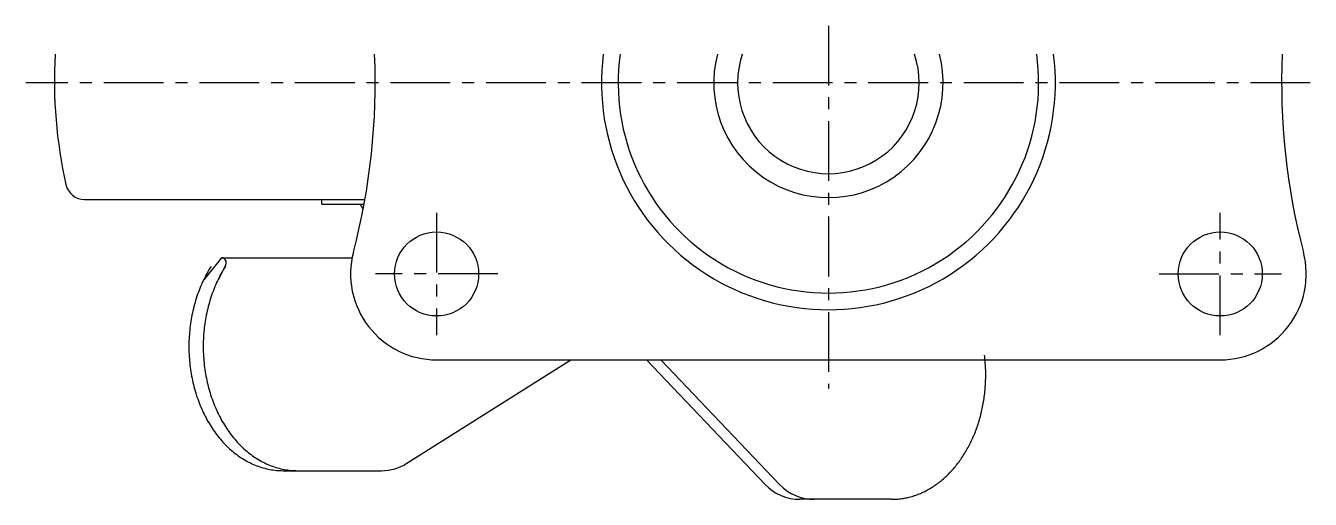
# Model space of a CAD drawing. Extents: x -18 to 235, y -19 to 265.
# Drawn here: x 100.3 to 234.8, y 215.5 to 265.1 of the extents above; entities that cross this region are included whole.
import ezdxf

# ---------------------------------------------------------------- set-up
doc = ezdxf.new("R2010")
doc.units = 0
doc.header["$LTSCALE"] = 5
doc.linetypes.add('CENTER', pattern=[2, 1.25, -0.25, 0.25, -0.25])
doc.layers.get('0').update_dxf_attribs({"linetype": 'CONTINUOUS'})
doc.layers.add('CENTER', color=1, linetype='CENTER')

msp = doc.modelspace()

# ---------------------------------------------------------------- linework, layer by layer
at = {"color": 7, "linetype": 'CONTINUOUS'}
for p, q in [((106.490045, 246.860872), (116.32753, 246.860872)), ((116.32753, 246.860872), (135.829753, 246.860872)), ((131.32753, 246.360872), (131.32753, 246.860872)), ((131.32753, 246.360872), (135.739383, 246.360872)), ((135.32753, 246.360872), (135.632838, 245.796355)), ((120.815753, 240.760872), (118.956163, 238.460872)), ((120.815753, 240.760872), (134.489543, 240.760872)), ((121.260802, 240.032988), (120.455811, 238.460872)), ((140.219763, 219.232279), (157.381394, 230.060872)), ((143.32753, 230.060872), (225.32753, 230.060872)), ((177.720543, 217.014418), (165.307853, 230.060872)), ((179.220191, 217.014418), (166.8075, 230.060872)), ((127.261841, 218.460872), (137.551618, 218.460872)), ((190.933984, 215.460872), (181.342966, 215.460872))]:
    msp.add_line(p, q, dxfattribs=at)
for points in [[(119.725, 239.839, 0), (119.613, 239.661, 0), (119.504, 239.481, 0), (119.398, 239.298, 0), (119.294, 239.113, 0), (119.192, 238.925, 0), (119.093, 238.735, 0), (118.996, 238.543, 0), (118.902, 238.348, 0), (118.811, 238.151, 0), (118.722, 237.953, 0), (118.636, 237.752, 0), (118.553, 237.549, 0), (118.472, 237.344, 0), (118.395, 237.138, 0), (118.32, 236.929, 0), (118.248, 236.719, 0), (118.178, 236.507, 0), (118.112, 236.294, 0), (118.048, 236.079, 0), (117.987, 235.863, 0), (117.93, 235.645, 0), (117.875, 235.426, 0), (117.823, 235.206, 0), (117.774, 234.984, 0), (117.728, 234.762, 0), (117.685, 234.538, 0), (117.645, 234.314, 0), (117.609, 234.088, 0), (117.575, 233.862, 0), (117.544, 233.635, 0), (117.516, 233.407, 0), (117.492, 233.179, 0), (117.47, 232.95, 0), (117.452, 232.72, 0), (117.436, 232.491, 0), (117.424, 232.261, 0), (117.415, 232.03, 0), (117.409, 231.8, 0), (117.406, 231.569, 0), (117.406, 231.338, 0), (117.409, 231.108, 0), (117.415, 230.877, 0), (117.425, 230.647, 0), (117.437, 230.417, 0), (117.453, 230.187, 0), (117.471, 229.958, 0), (117.493, 229.729, 0), (117.518, 229.501, 0), (117.546, 229.273, 0), (117.577, 229.046, 0), (117.611, 228.82, 0), (117.648, 228.594, 0), (117.688, 228.37, 0), (117.731, 228.146, 0), (117.777, 227.924, 0), (117.826, 227.702, 0), (117.878, 227.482, 0), (117.933, 227.263, 0), (117.991, 227.046, 0), (118.052, 226.829, 0), (118.116, 226.615, 0), (118.182, 226.401, 0), (118.252, 226.19, 0), (118.324, 225.98, 0), (118.399, 225.771, 0), (118.477, 225.565, 0), (118.558, 225.36, 0), (118.641, 225.157, 0), (118.728, 224.957, 0), (118.816, 224.758, 0), (118.908, 224.562, 0), (119.002, 224.367, 0), (119.099, 224.175, 0), (119.198, 223.985, 0), (119.3, 223.798, 0), (119.404, 223.612, 0), (119.511, 223.43, 0), (119.62, 223.25, 0), (119.732, 223.072, 0), (119.846, 222.897, 0), (119.962, 222.725, 0), (120.081, 222.556, 0), (120.202, 222.389, 0), (120.325, 222.225, 0), (120.45, 222.064, 0), (120.578, 221.907, 0), (120.707, 221.752, 0), (120.839, 221.6, 0), (120.973, 221.451, 0), (121.108, 221.305, 0), (121.246, 221.163, 0), (121.385, 221.024, 0), (121.527, 220.888, 0), (121.67, 220.755, 0), (121.815, 220.626, 0), (121.961, 220.501, 0), (122.11, 220.378, 0), (122.26, 220.259, 0), (122.411, 220.144, 0), (122.564, 220.032, 0), (122.718, 219.924, 0), (122.874, 219.82, 0), (123.032, 219.719, 0), (123.19, 219.622, 0), (123.35, 219.528, 0), (123.511, 219.439, 0), (123.674, 219.353, 0), (123.837, 219.271, 0), (124.002, 219.193, 0), (124.167, 219.118, 0), (124.334, 219.048, 0), (124.501, 218.981, 0), (124.669, 218.919, 0), (124.839, 218.86, 0), (125.008, 218.805, 0), (125.179, 218.754, 0), (125.35, 218.708, 0), (125.522, 218.665, 0), (125.695, 218.626, 0), (125.867, 218.592, 0), (126.041, 218.561, 0), (126.215, 218.534, 0), (126.389, 218.512, 0), (126.563, 218.494, 0), (126.737, 218.479, 0), (126.912, 218.469, 0), (127.087, 218.463, 0), (127.262, 218.461, 0)], [(121.225, 239.839, 0), (121.113, 239.661, 0), (121.004, 239.481, 0), (120.897, 239.298, 0), (120.793, 239.113, 0), (120.691, 238.925, 0), (120.592, 238.735, 0), (120.496, 238.543, 0), (120.402, 238.348, 0), (120.31, 238.151, 0), (120.222, 237.953, 0), (120.136, 237.752, 0), (120.053, 237.549, 0), (119.972, 237.344, 0), (119.894, 237.138, 0), (119.819, 236.929, 0), (119.747, 236.719, 0), (119.678, 236.507, 0), (119.611, 236.294, 0), (119.548, 236.079, 0), (119.487, 235.863, 0), (119.429, 235.645, 0), (119.375, 235.426, 0), (119.323, 235.206, 0), (119.274, 234.984, 0), (119.228, 234.762, 0), (119.185, 234.538, 0), (119.145, 234.314, 0), (119.108, 234.088, 0), (119.074, 233.862, 0), (119.044, 233.635, 0), (119.016, 233.407, 0), (118.991, 233.179, 0), (118.97, 232.95, 0), (118.951, 232.72, 0), (118.936, 232.491, 0), (118.924, 232.261, 0), (118.914, 232.03, 0), (118.908, 231.8, 0), (118.905, 231.569, 0), (118.905, 231.338, 0), (118.909, 231.108, 0), (118.915, 230.877, 0), (118.924, 230.647, 0), (118.937, 230.417, 0), (118.952, 230.187, 0), (118.971, 229.958, 0), (118.993, 229.729, 0), (119.018, 229.501, 0), (119.045, 229.273, 0), (119.076, 229.046, 0), (119.11, 228.82, 0), (119.147, 228.594, 0), (119.188, 228.37, 0), (119.231, 228.146, 0), (119.277, 227.924, 0), (119.326, 227.702, 0), (119.378, 227.482, 0), (119.433, 227.263, 0), (119.491, 227.046, 0), (119.552, 226.829, 0), (119.615, 226.615, 0), (119.682, 226.401, 0), (119.752, 226.19, 0), (119.824, 225.98, 0), (119.899, 225.771, 0), (119.977, 225.565, 0), (120.058, 225.36, 0), (120.141, 225.157, 0), (120.227, 224.957, 0), (120.316, 224.758, 0), (120.408, 224.562, 0), (120.502, 224.367, 0), (120.598, 224.175, 0), (120.698, 223.985, 0), (120.8, 223.798, 0), (120.904, 223.612, 0), (121.011, 223.43, 0), (121.12, 223.25, 0), (121.232, 223.072, 0), (121.346, 222.897, 0), (121.462, 222.725, 0), (121.581, 222.556, 0), (121.702, 222.389, 0), (121.825, 222.225, 0), (121.95, 222.064, 0), (122.078, 221.907, 0), (122.207, 221.752, 0), (122.339, 221.6, 0), (122.472, 221.451, 0), (122.608, 221.305, 0), (122.746, 221.163, 0), (122.885, 221.024, 0), (123.026, 220.888, 0), (123.17, 220.755, 0), (123.314, 220.626, 0), (123.461, 220.501, 0), (123.609, 220.378, 0), (123.759, 220.259, 0), (123.911, 220.144, 0), (124.064, 220.032, 0), (124.218, 219.924, 0), (124.374, 219.82, 0), (124.531, 219.719, 0), (124.69, 219.622, 0), (124.85, 219.528, 0), (125.011, 219.439, 0), (125.173, 219.353, 0), (125.337, 219.271, 0), (125.501, 219.193, 0), (125.667, 219.118, 0), (125.833, 219.048, 0), (126.001, 218.981, 0), (126.169, 218.919, 0), (126.338, 218.86, 0), (126.508, 218.805, 0), (126.679, 218.754, 0), (126.85, 218.708, 0), (127.022, 218.665, 0), (127.194, 218.626, 0), (127.367, 218.592, 0), (127.54, 218.561, 0), (127.714, 218.534, 0), (127.888, 218.512, 0), (128.063, 218.494, 0), (128.237, 218.479, 0), (128.412, 218.469, 0), (128.587, 218.463, 0), (128.761, 218.461, 0)], [(190.934, 215.461, 0), (191.067, 215.462, 0), (191.201, 215.466, 0), (191.334, 215.472, 0), (191.467, 215.48, 0), (191.601, 215.491, 0), (191.734, 215.504, 0), (191.867, 215.519, 0), (191.999, 215.537, 0), (192.132, 215.557, 0), (192.264, 215.58, 0), (192.396, 215.605, 0), (192.528, 215.632, 0), (192.66, 215.662, 0), (192.791, 215.694, 0), (192.922, 215.728, 0), (193.052, 215.765, 0), (193.183, 215.804, 0), (193.312, 215.845, 0), (193.442, 215.889, 0), (193.57, 215.935, 0), (193.699, 215.983, 0), (193.827, 216.033, 0), (193.954, 216.086, 0), (194.081, 216.141, 0), (194.207, 216.198, 0), (194.332, 216.258, 0), (194.457, 216.32, 0), (194.582, 216.384, 0), (194.705, 216.45, 0), (194.828, 216.518, 0), (194.95, 216.589, 0), (195.072, 216.662, 0), (195.193, 216.737, 0), (195.313, 216.814, 0), (195.432, 216.893, 0), (195.55, 216.975, 0), (195.668, 217.058, 0), (195.784, 217.144, 0), (195.9, 217.231, 0), (196.015, 217.321, 0), (196.129, 217.413, 0), (196.241, 217.506, 0), (196.353, 217.602, 0), (196.464, 217.7, 0), (196.574, 217.8, 0), (196.683, 217.901, 0), (196.791, 218.005, 0), (196.898, 218.111, 0), (197.004, 218.218, 0), (197.108, 218.327, 0), (197.212, 218.439, 0), (197.314, 218.552, 0), (197.415, 218.666, 0), (197.515, 218.783, 0), (197.614, 218.901, 0), (197.711, 219.022, 0), (197.808, 219.143, 0), (197.903, 219.267, 0), (197.996, 219.392, 0), (198.089, 219.519, 0), (198.18, 219.648, 0), (198.27, 219.778, 0), (198.358, 219.91, 0), (198.445, 220.043, 0), (198.531, 220.178, 0), (198.615, 220.314, 0), (198.698, 220.452, 0), (198.78, 220.592, 0), (198.86, 220.732, 0), (198.938, 220.875, 0), (199.015, 221.018, 0), (199.091, 221.163, 0), (199.165, 221.31, 0), (199.238, 221.457, 0), (199.309, 221.606, 0), (199.379, 221.756, 0), (199.447, 221.908, 0), (199.513, 222.06, 0), (199.578, 222.214, 0), (199.641, 222.369, 0), (199.703, 222.525, 0), (199.763, 222.682, 0), (199.822, 222.84, 0), (199.879, 223, 0), (199.934, 223.16, 0), (199.987, 223.321, 0), (200.039, 223.483, 0), (200.09, 223.646, 0), (200.138, 223.81, 0), (200.185, 223.975, 0), (200.23, 224.14, 0), (200.274, 224.307, 0), (200.316, 224.474, 0), (200.356, 224.642, 0), (200.394, 224.81, 0), (200.431, 224.98, 0), (200.465, 225.15, 0), (200.499, 225.32, 0), (200.53, 225.491, 0), (200.56, 225.663, 0), (200.587, 225.835, 0), (200.613, 226.007, 0), (200.638, 226.18, 0), (200.66, 226.354, 0), (200.681, 226.528, 0), (200.7, 226.702, 0), (200.717, 226.877, 0), (200.732, 227.051, 0), (200.746, 227.226, 0), (200.758, 227.402, 0), (200.768, 227.577, 0), (200.776, 227.753, 0), (200.782, 227.929, 0), (200.787, 228.105, 0), (200.79, 228.281, 0), (200.791, 228.457, 0), (200.79, 228.633, 0), (200.787, 228.809, 0), (200.783, 228.984, 0), (200.776, 229.16, 0), (200.768, 229.336, 0), (200.758, 229.511, 0), (200.747, 229.687, 0), (200.733, 229.862, 0), (200.718, 230.037, 0), (200.701, 230.211, 0), (200.682, 230.386, 0), (200.661, 230.559, 0)]]:
    msp.add_polyline3d(points, dxfattribs=at)
for centre in [(143.32753, 239.060872), (225.32753, 239.060872)]:
    msp.add_circle(centre, 4.4, dxfattribs=at)
for centre, radius, start, end in [((153.32753, 259.360872), 50, 176.904522, 192.635625), ((66.901094, 259.060872), 70, 345.335146, 2.456286), ((184.32753, 259.060872), 23.75, 172.743253, 7.256747), ((184.32753, 259.060872), 22, 172.16252, 7.83748), ((184.32753, 259.060872), 12, 165.522488, 14.477512), ((184.32753, 259.060872), 9.5, 161.59152, 18.40848), ((301.753965, 259.060872), 70, 177.543714, 194.664854), ((106.490045, 248.860872), 2, 192.635625, 270), ((120.815753, 240.260872), 0.5, 332.885603, 90), ((143.32753, 239.060872), 9, 165.335146, 270), ((225.32753, 239.060872), 9, 270, 14.664854), ((137.551618, 223.460872), 5, 270, 302.250981), ((181.342966, 220.460872), 5, 223.574008, 270), ((182.842614, 220.460872), 5, 223.574008, 270)]:
    msp.add_arc(centre, radius, start, end, dxfattribs=at)
at = {"layer": 'CENTER', "color": 1, "linetype": 'CENTER'}
for p, q in [((184.32753, 265.060872), (184.32753, 227.060872)), ((234.753965, 259.060872), (100.32753, 259.060872)), ((143.32753, 245.460872), (143.32753, 232.660872)), ((225.32753, 232.660872), (225.32753, 245.460872)), ((149.72753, 239.060872), (136.92753, 239.060872)), ((218.92753, 239.060872), (231.72753, 239.060872))]:
    msp.add_line(p, q, dxfattribs=at)

doc.saveas('drawing.dxf')
